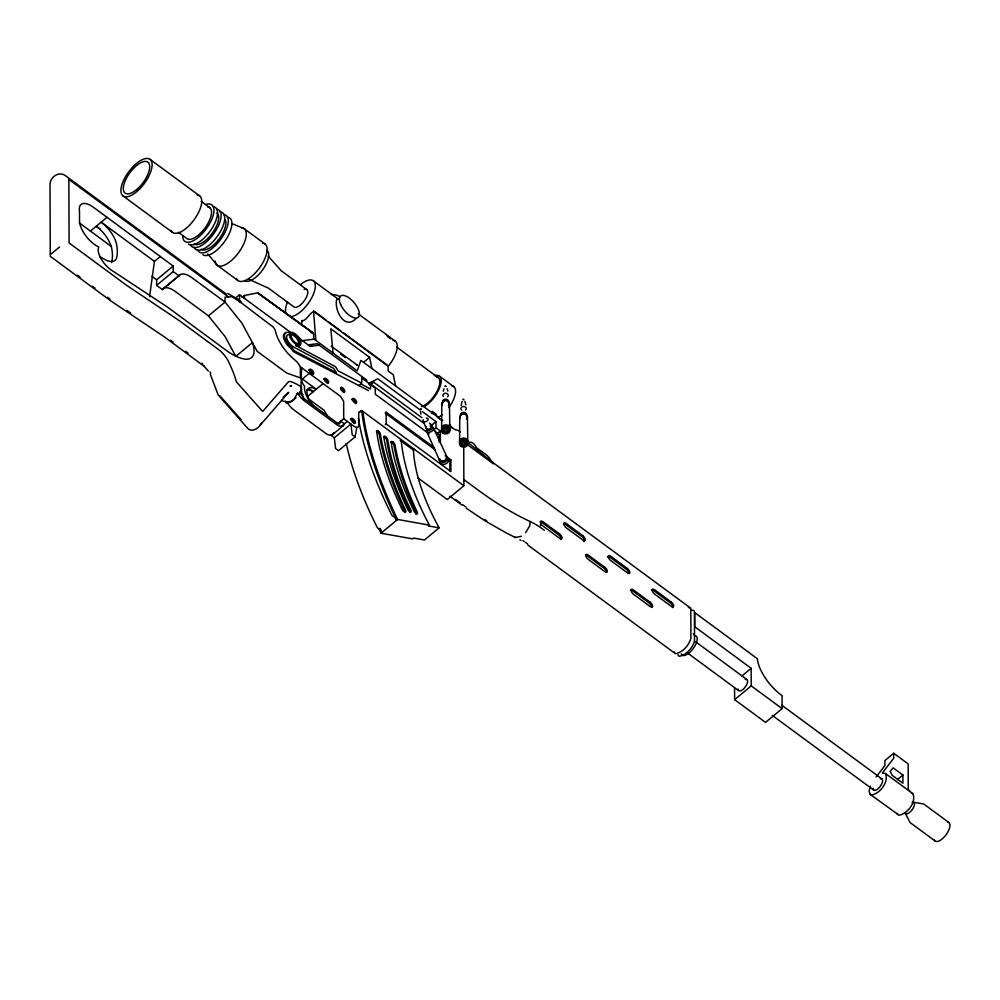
<?xml version="1.0" encoding="UTF-8"?>
<svg xmlns="http://www.w3.org/2000/svg" width="1000" height="1000" viewBox="0 0 1000 1000"><rect width="100%" height="100%" fill="white"/><g stroke="black" fill="none" stroke-linecap="round" stroke-linejoin="round"><path stroke-width="1.5" d="M441.613 428.15L441.812 403.675M459.588 441.375L459.775 416.912M289.438 402.65L293.8 399.875L297.562 393.062L299.062 394.05L300.912 390.838L301.562 367.725M369.438 383.938L369.712 383.375L423.688 423.113M301.575 325.4L301.988 320.35M160.3 256.525L154.438 261.388L149.9 294.113A13.5 6.112 50.3 0 0 150.037 296.788M461.138 405.375L462.163 401.35M463.575 481.163L463.862 479.575L478.237 490.163A237.325 107.4 50.3 0 0 530.075 521.5A59.988 27.15 50.3 0 1 544.3 530.262M330.7 435.163L334.288 437.812L335.613 448.55L338.488 450.675L355.087 436.9L356.812 427.413M443.312 391.275L443.925 388.85M870.25 786.125L869.087 791.275L870.275 794.45L899.137 815.238C907.675 813.562 916.425 802.212 912.938 793.713L885.475 773.5L882.25 773.125L893.737 758.213L893.725 753.275L908.162 763.913L908.263 789.712L909.7 790.763M210.25 374.162L218.2 395L247.025 427.537C251.2 433.462 259.225 428.263 261.4 423.1M283.35 397.238L288.7 392.325L259.65 425.788M876.112 776.975L884.95 765.5L884.925 760.575L893.725 753.275M525.638 532.7L529.85 525.575L530.075 521.5M356.05 318.625C344.675 330.175 334.275 310.75 336.587 299.85L337.038 298.962L338.537 299.363L313.3 280.788M50.975 254.088L59.562 246.962M296.012 397.825L291.275 401.337L286.825 401.975L287.238 402.587A12.675 5.737 50.3 0 0 293.925 409.963L327 434.3A13.1 5.925 50.3 0 0 333.625 432.725M90.412 231.075L107.025 217.3M156.6 279.812L173.212 266.038L93.425 207.3A19.488 8.812 50.3 0 0 79.488 211.075L79.525 220.938A20.1 9.087 50.3 0 0 98.812 247A16.938 7.662 50.3 0 0 112.062 270.562L167.162 306.863L226.1 350.25A45.775 20.712 50.3 0 0 244.65 359.062A29.45 13.325 50.3 0 0 252.425 342.587L235.825 356.362L225.15 336.662L208.45 315.863L175.387 291.525A19.225 8.7 50.3 0 0 162.375 289.587L156.625 285.363L156.6 279.812L151.912 276.35M156.625 285.363L173.225 271.588L173.212 266.038M162.938 288.913L179.55 275.138M162.375 289.587L178.975 275.825A19.225 8.7 50.3 0 1 192 277.75L225.062 302.087L241.75 322.887L257.15 351.287L286.613 372.987L300.413 377.938L300.375 366.85A10.5 4.75 50.3 0 0 294.775 359.938A29.812 13.487 50.3 0 1 275.413 330.95A4.812 2.175 50.3 0 0 271.163 325.5L239.55 301.525L238.588 299.55L227.562 293.412M208.45 315.863L225.062 302.087L225.037 297.162L231.85 296.712L240.975 302.413L240.575 301.012M235.375 298.175L239.525 294.738L292 333.375M242.2 297.35L244.462 295.475L257.725 292.875M312.838 405.387A20.425 9.237 50.3 0 1 304.562 386.3A6.8 3.075 50.3 0 1 302.375 379.025L309.212 373.35M287.238 402.587L287.913 402.025M297.325 394.225L297.562 393.062M335.175 373.3L336.15 372.488L333.688 368.425L293.837 347.113A7.912 3.575 50.3 0 1 287.362 340.05A7.912 3.575 50.3 0 1 288.25 334.775M307.613 396.388L323.088 383.562M363.837 362.113L369.6 357.337L330.788 328.762L333.075 353.075M358.837 385.55L360.788 383.938L370.538 388.975L370.525 385.9L367.9 382.525L361.962 378.15M371.925 383.638L373.663 382.2L421.975 417.762M337.2 424.137L343.713 418.738L343.65 401.35L340.625 396.475L300.375 366.85M341.987 425.8L347.3 421.388M332.425 434.675L343.175 425.763M358.75 412.625L361.812 410.6L463.875 485.737L447.275 499.513L417.575 477.65M358.462 418.363A281.25 127.275 50.3 0 0 392.038 515.588L395.637 518.237L396.625 520.262A317.45 143.663 50.3 0 1 361.85 412.15L362.825 411.337A317.45 143.663 50.3 0 0 397.6 519.45L429.325 525.112A198.825 89.975 50.3 0 1 401.163 439.562L400.175 440.375L413.413 450.112A164.625 74.5 50.3 0 0 439.113 527.85L424.462 540L413.688 538.088L412.713 538.888L380.988 533.225A317.45 143.663 50.3 0 1 379.025 529.1M334.288 437.812L350.9 424.038L352.212 434.787L355.087 436.9M434.663 447.95L386.15 412.225L385.163 413.038L434.925 449.675M385.213 424.75L386.188 423.938L386.15 412.225M431.9 428.137L431.887 425.062L436 421.65L422.375 411.613M433.963 429.525L436.025 427.812L436 421.65M413.413 450.112L414.387 449.3M437.25 433.55L440.337 430.988L436.025 427.812M449.9 470.913L449.862 460.662L450.838 459.85L447.1 457.113M380.988 533.225L397.6 519.45M492.938 462.638L467.463 442.163M429.325 525.112L428.35 525.925L439.113 527.85M741.675 676.162L751.162 668.3L694.788 626.788L694.737 612.612L757.262 658.65A33.5 15.163 50.3 0 0 782.087 695.675L782.125 708.625L765.525 722.4L734.613 699.65L734.575 687.925M734.613 699.65L751.225 685.875L751.162 668.3M897.425 779.587L902.913 775.037L893.162 767.85L890.2 771.275L892.163 775.3L902.938 783.238L902.913 775.037M283.238 397.262L287.8 393.537M361.812 410.6L358.688 412.425L358.738 425.363A7.138 3.225 50.3 0 1 353.775 426.15L343.713 418.738M369.95 384.075L373.663 382.2M369.062 383.587L369.75 383.413M521.337 536.263L515.462 537.513L506.925 533.325L485.025 520.812L466.337 508.263M301.95 320.863C307.5 320.812 310.775 309.637 315.125 312.45L388.15 366.213L389.85 364.175A21.75 9.338 -53.6 0 0 392.863 340.275M310.825 332.512L313.625 333.75L313.738 339.412M437.413 433.988L439.087 434.85L439.125 441.838M319.275 345.2L310.225 346.413L297.95 337.4M308.2 344.862L317.312 343.738L366.912 380.25M308.738 345.487L311.775 345.112M356.45 364.862L357.413 365.262M688.388 607.475L690.537 608.038L690.825 609.163L690.925 638.212C689.05 645.263 682.812 652.463 675.45 653.688L527.975 545.15M691.975 610.125L694.137 610.688L694.425 611.812L694.525 640.863C692.65 647.913 686.413 655.113 679.038 656.338L677.913 654.638M913.088 802.175L923.775 804.025L948.925 822.55M911.525 793.15L912.938 793.713M870.275 794.45L871.675 795.025C880.212 793.35 888.975 782 885.475 773.5M231.938 223.575L244.163 228.663L265.012 244M249.213 279.45L268.5 288.188L294 306.962A10.788 4.625 -53.6 0 0 305.65 298.7A10.788 4.625 -53.6 0 0 304.075 289.387M336.15 372.488L294.4 350.863L292.35 348.038A10.875 4.925 50.3 0 1 284.5 336.362A10.875 4.925 50.3 0 1 290.262 333.188M368.587 390.6L293.412 351.675L291.375 348.85A10.875 4.925 50.3 0 1 284.062 339.275A10.875 4.925 50.3 0 1 285.75 333.15M281.413 400.125L283.762 401.45M519.837 539.763L520.938 540.4M286.825 401.975L288.312 402.962L286.2 403.038L285.025 400.938M514.212 536.675L515.462 537.513M126.8 310.35L130.688 312.962M492.075 461.962L690.537 608.038M388.387 337.088L390.625 338.675M313.137 333.05L257.75 292.875L312.8 332.825M257.887 292.987L312.913 332.875M331.163 346.125L357.337 365.138M150.013 159.338A22.738 9.762 -53.6 0 1 136.575 191.812A22.738 9.762 -53.6 0 1 122.987 181.75A22.738 9.762 -53.6 0 1 150.013 159.338L199.6 195.85M358.125 313.788L395.238 341.112M387.113 336.037L390.562 338.575M439.35 376.037L453.725 386.625M201.188 201.375L209.737 207.675M396.675 347.075L438.175 377.638M306.8 289.613L281.288 270.825L268.238 256.137M314.762 311.7L325.962 319.938M328.45 321.775L340.887 330.925M343.375 332.762L386.9 364.812M460.438 432.075L458.1 430.35L455.05 429.725L450.087 426.075M442.663 420.6L360.887 360.4L357.212 370.838L314.088 339.087L302.05 340.775L298.288 338M441.938 420.538L437.337 417.15L435.775 413.925L432.188 411.287L432.188 413.75M467.212 440.8L469.725 442.65A4.812 2.175 50.3 0 1 472.95 443.188A4.812 2.175 50.3 0 1 476.188 447.413L485.538 454.3A6.975 3.162 50.3 0 1 491.087 461.475M419.9 409.787L377.788 378.787L368.812 383.312L375.288 388.075L375.312 394.237L429.113 433.85M467.413 444.675L493.2 463.663L493.188 462.425M178.375 232.312L186.925 238.612A19.225 8.25 -53.6 0 0 206.4 225.987A19.225 8.25 -53.6 0 0 207.638 206.925M340.538 354L345.55 357.688M123.038 195.925L172.625 232.438M238.038 280.6L217.188 265.25L207.775 253.962M429.412 423.237L431.887 425.062M434.988 431.425L438.75 434.2M226.238 294.075L64.737 175.175C58.275 171.287 50.338 177.175 50 184.163L50.275 256.337L111.075 301.1L164.1 336.688L204.25 366.362L203.738 365.875L208.425 371.112M228.45 296.938L68.875 179.45L69.1 242.963L126.6 285.3L179.625 320.887L218.438 349.462A16.5 7.462 50.3 0 1 228.55 361.625A94.2 42.625 50.3 0 1 236.462 381.95L262.65 411.45L288.163 382.137A8.625 3.9 50.3 0 1 291.188 381.737A38.625 17.475 50.3 0 1 301.637 387.163M446.125 457.912L449.862 460.662M695.688 641.825L747 679.6M781.663 705.125L881.988 778.975M751.225 685.875L782.125 708.625M386.188 423.938L450.875 471.575L450.838 459.85M173.225 271.588L178.975 275.825M360.838 411.4L361.85 412.15M687.475 652.962L738.787 690.738A6.913 2.975 -53.6 0 0 746.263 685.438A6.913 2.975 -53.6 0 0 745.25 679.463M772.2 715.337L873.775 790.125M154.438 261.388L101.163 222.162A21.575 9.762 50.3 0 1 116.638 244.613A58.463 26.45 50.3 0 1 116.688 257.55A21.5 9.738 50.3 0 1 104.812 259.488A71.388 32.312 50.3 0 1 99.913 256.625M935.25 841.1L910.1 822.575L905.163 812.938A6.913 2.975 -53.6 0 0 912.65 809.038A6.913 2.975 -53.6 0 0 912.113 802.3M99.987 228.95L96.275 226.213A21.575 9.762 50.3 0 1 111.762 248.663A58.463 26.45 50.3 0 1 111.8 261.613A21.5 9.738 50.3 0 1 111.463 262.625M302.375 379.025L316.25 389.237A16.15 7.312 50.3 0 0 307.013 391.138A16.15 7.312 50.3 0 0 313.775 406.388M309.85 389.113L313.312 391.662A16.15 7.312 50.3 0 0 306.613 390.238M455.637 499.525L460.425 503.05M79.287 222.887L111.475 246.588M449.938 496.238L461.925 505.062M299.538 392.238L303.012 394.787M308.988 399.188L324.025 410.25L327.038 415.112M170.525 340.188L173.038 342.038M185.55 351.25L188.062 353.088M77.513 275.163L80.013 277M92.513 286.2L95.013 288.05M107.5 297.238L109.987 299.075M219.85 395.725L241 419.55M896.85 813.388L897.738 814.675M433.55 428.113L446.925 456.863M313.812 311.425L313.525 310.788L315.825 340.375M426.6 431.287L439.462 460.262M423.2 421.112L426.375 428.787M300.287 393.013L303.8 398.413L337.575 423.275A3.113 1.412 50.3 0 0 339.8 423.35A27.375 12.387 50.3 0 1 340.775 421.175L344.375 423.812A13.1 5.925 50.3 0 1 337.738 425.387L304.675 401.05A12.675 5.737 50.3 0 1 297.987 393.675M464.875 401.287L465.863 404.862M447.175 388.775L447.8 391.175M674.325 651.988L674.613 653.112M492.912 462.537L493.2 463.663M395.562 385.925L393.325 374.8L388.162 371L388.15 365.725M369.6 357.337L371.85 368.462M420.938 414.15L420.475 411.163M467.413 416.725L467.775 441.188M449.45 403.5L449.812 427.95M463.738 446.475L463.875 485.737M440.337 430.988L440.375 442.137M361.75 376.463L361.763 383.125L338.1 370.863L335.637 366.812L295.788 345.487A7.912 3.575 50.3 0 0 299.837 345M244.462 295.475L244.475 298.55M239.525 294.738L239.55 301.525M426.3 418.188A2.688 1.587 -24.5 0 1 428.025 419.9A2.688 1.587 -24.5 0 1 424.588 421.812A2.688 1.587 -24.5 0 1 423.45 419.762M447.388 459A4.2 2.475 -24.5 0 1 446.112 463.638A4.2 2.475 -24.5 0 1 440.637 462.738M446.55 457.163A4.2 2.475 -24.5 0 1 446.788 460.625A4.2 2.475 -24.5 0 1 441.488 462.575A4.2 2.475 -24.5 0 1 440.325 459.438M446.538 457.775A3.362 1.975 -24.5 0 1 443.488 461.275A3.362 1.975 -24.5 0 1 440.412 459.487M445.125 455.812A4.1 2.413 -24.5 0 1 446.7 458.663A4.1 2.413 -24.5 0 1 441.887 461.337A4.1 2.413 -24.5 0 1 439.462 458.938M431.863 427.137A3.825 2.25 -24.5 0 1 433.025 430.25A3.825 2.25 -24.5 0 1 427.762 432.175A3.825 2.25 -24.5 0 1 427.512 428.725M431.488 426.6A2.975 1.75 -24.5 0 1 430.238 430.062A2.975 1.75 -24.5 0 1 426.8 428.75M430.225 426.475A2.975 1.75 -24.5 0 1 430.913 426.475M430.35 425.238A2.975 1.75 -24.5 0 1 431.388 427.5A2.975 1.75 -24.5 0 1 427.55 429.25A2.975 1.75 -24.5 0 1 426.512 426.987M443.3 396.463A2.688 2.1 -0.2 0 1 443.988 393.675A2.688 2.1 -0.2 0 1 447.6 393.963A2.688 2.1 -0.2 0 1 447.537 396.8M442.837 431.488A4.2 3.287 -0.2 0 1 442.425 427.062A4.2 3.287 -0.2 0 1 448.025 426.35A4.2 3.287 -0.2 0 1 449.412 430.65M442.5 429.325A3.362 2.625 -0.2 0 1 442.45 427.975M442.75 427.325A3.362 2.625 -0.2 0 1 443.275 426.775M443.95 426.337A3.362 2.625 -0.2 0 1 449.075 428.488M442.225 429.738A4.1 3.2 -0.2 0 1 445.6 424.85A4.1 3.2 -0.2 0 1 449.325 429.562M442.375 405.163A3.825 2.988 -0.2 0 1 443.35 401.188A3.825 2.988 -0.2 0 1 448.475 401.6A3.825 2.988 -0.2 0 1 448.4 405.625M442.65 402.612A2.975 2.325 -0.2 0 1 445.925 400.225A2.975 2.325 -0.2 0 1 448.525 403.075M443.088 402.725A2.975 2.325 -0.2 0 1 445.15 399.2A2.975 2.325 -0.2 0 1 448.525 402.038M461.712 410.112A2.688 2.1 -0.2 0 1 461.6 407.15A2.688 2.1 -0.2 0 1 465.4 407.062A2.688 2.1 -0.2 0 1 465.513 410.025M460.8 444.712A4.2 3.287 -0.2 0 1 460.387 440.288A4.2 3.287 -0.2 0 1 466 439.575A4.2 3.287 -0.2 0 1 467.388 443.875M460.462 442.562A3.362 2.625 -0.2 0 1 460.412 441.2M460.725 440.562A3.362 2.625 -0.2 0 1 464.462 439.25A3.362 2.625 -0.2 0 1 467.038 441.725M459.75 442.2A4.1 3.2 -0.2 0 1 463.562 438.075A4.1 3.2 -0.2 0 1 467.675 442.013M460.35 418.387A3.825 2.988 -0.2 0 1 461.312 414.425A3.825 2.988 -0.2 0 1 466.45 414.825A3.825 2.988 -0.2 0 1 466.375 418.862M460.688 415.238A2.975 2.325 -0.2 0 1 464.275 413.512A2.975 2.325 -0.2 0 1 466.488 416.312M460.737 415.4A2.975 2.325 -0.2 0 1 463.5 412.4A2.975 2.325 -0.2 0 1 466.488 415.262M304.325 399.675A20.425 9.237 50.3 0 1 301.637 388.738M351.5 399.625A2.963 1.338 50.3 0 1 354.137 400.262A2.963 1.338 50.3 0 1 355.675 403.65M560.737 539.575A3.462 1.562 50.3 0 0 558.55 534.738L542.013 522.562A3.462 1.562 50.3 0 0 540.237 521.888M694.825 635.55A11.863 5.088 -53.6 0 1 693.175 648.587A11.863 5.088 -53.6 0 1 681.225 653.988M225.438 220.05A19.225 8.25 -53.6 0 1 217.8 240.613A19.225 8.25 -53.6 0 1 201.3 249.2M607.438 556.95A3.462 1.562 50.3 0 1 609.862 557.137L626.388 569.312A3.462 1.562 50.3 0 1 628.913 573.325M212.925 206.612A22.738 9.762 -53.6 0 1 211.462 229.163A22.738 9.762 -53.6 0 1 188.438 244.088M206.088 204.387A22.738 9.762 -53.6 0 1 206.175 228.95A22.738 9.762 -53.6 0 1 182.738 236.088M290.538 335.025A5.925 2.688 50.3 0 1 297.325 339.263A5.925 2.688 50.3 0 1 296.45 344.425M197.113 194.963A22.738 9.762 -53.6 0 1 193.962 219.963A22.738 9.762 -53.6 0 1 171.062 230.312M563.525 523.65A3.462 1.562 50.3 0 1 565.3 524.325L581.825 536.5A3.462 1.562 50.3 0 1 584.163 539.55A3.462 1.562 50.3 0 1 583.625 541.5M308.5 370.375A2.963 1.338 50.3 0 1 311.137 371.012A2.963 1.338 50.3 0 1 312.675 374.4M350.438 419.263A2.963 1.338 50.3 0 1 353.125 420.462A2.963 1.338 50.3 0 1 354.387 423.575M300.35 284.725A21.75 9.338 -53.6 0 1 314.212 292.038A21.75 9.338 -53.6 0 1 289.875 316.637M286 313.75A21.75 9.338 -53.6 0 1 287.45 302.225M227.3 217.188A22.738 9.762 -53.6 0 1 225.837 239.75A22.738 9.762 -53.6 0 1 202.812 254.675M223.713 214.55A22.738 9.762 -53.6 0 1 220.55 239.537A22.738 9.762 -53.6 0 1 197.65 249.9M738.312 690.088A6.913 2.975 -53.6 0 1 738.138 689.1M436.225 376.938A17.788 7.638 -53.6 0 1 437.337 390.675A17.788 7.638 -53.6 0 1 421.55 406.625M434.375 375.65A19.762 8.488 -53.6 0 1 440.175 386.275A19.762 8.488 -53.6 0 1 424.15 406.775M346.312 443.713A281.25 127.275 50.3 0 0 377.388 527.75L380.975 530.388L381.975 532.413A317.45 143.663 50.3 0 1 380 528.288M451.562 385.863A19.762 8.488 -53.6 0 1 448.825 407.587M442.038 414.875A19.762 8.488 -53.6 0 1 438.525 417.362M540.775 525.662A3.462 1.562 50.3 0 1 540.25 524.938M331.262 294.5A13.838 10.812 -0.2 0 1 340.25 296.825M323.413 379.438A2.963 1.338 50.3 0 1 326.05 380.062A2.963 1.338 50.3 0 1 327.587 383.462M216.525 209.25A22.738 9.762 -53.6 0 1 213.363 234.25A22.738 9.762 -53.6 0 1 190.463 244.6M266.975 250.362A18.775 8.062 -53.6 0 1 262.312 270.275A18.775 8.062 -53.6 0 1 244.7 280.587M880.238 778.838A6.913 2.975 -53.6 0 1 880.263 786.325A6.913 2.975 -53.6 0 1 873.125 788.487M262.525 243.125A22.738 9.762 -53.6 0 1 259.363 268.113A22.738 9.762 -53.6 0 1 236.462 278.475M241.675 227.775A22.738 9.762 -53.6 0 1 237.312 254.338A22.738 9.762 -53.6 0 1 215.138 261.075M216.925 212.963A19.225 8.25 -53.6 0 1 212.15 233.35A19.225 8.25 -53.6 0 1 194.112 243.9M340.6 388.088A2.963 1.338 50.3 0 1 342.987 389.988A2.963 1.338 50.3 0 1 343.762 392.5M693.238 633.888A11.863 5.088 -53.6 0 1 694.062 635M449.263 424.3A5.925 2.688 50.3 0 1 451.887 427.95M651.525 607.463A3.462 1.562 50.3 0 0 649.087 602.95L632.55 590.788A3.462 1.562 50.3 0 0 630.375 590.262M947.663 822.1A11.525 4.95 -53.6 0 1 946.062 834.775A11.525 4.95 -53.6 0 1 934.463 840.025M376.45 431.463A2.662 1.2 50.3 0 1 379.325 434.75A249.562 112.938 50.3 0 0 404.575 510.988A2.775 1.25 50.3 0 1 404.85 512.413M220.113 211.9A22.738 9.762 -53.6 0 1 216.962 236.887A22.738 9.762 -53.6 0 1 194.062 247.25M606.275 572.587A3.462 1.562 50.3 0 0 603.837 568.075L587.3 555.9A3.462 1.562 50.3 0 0 585.525 555.225M416.037 514.538A2.475 1.113 50.3 0 0 416.25 512.837A225.637 102.112 50.3 0 1 394.062 445.725A2.75 1.238 50.3 0 0 392.55 443.225A2.75 1.238 50.3 0 0 390.475 442.35M486.775 520.862A237.325 107.4 50.3 0 1 484.6 519.525M466.012 507.113A237.325 107.4 50.3 0 1 462.725 504.738M522.888 540.612A59.988 27.15 50.3 0 1 524.087 541.425M525.288 542.263A59.988 27.15 50.3 0 1 527.688 544.038M201.838 363.237A16.5 7.462 50.3 0 1 202.825 364M210.012 372.013A16.5 7.462 50.3 0 1 210.725 373.137M651.513 590.112A3.462 1.562 50.3 0 1 653.688 590.638L670.212 602.812A3.462 1.562 50.3 0 1 672.412 607.65M383.525 436.987A2.812 1.275 50.3 0 1 386.775 440.538A216.175 97.825 50.3 0 0 410.037 511.35A2.475 1.125 50.3 0 1 410.163 512.575M445.175 386.2L445.938 386.337L445.175 386.2M463.15 399.438L463.9 399.575L463.188 399.363M420.412 409.312L421.125 409.113L420.412 409.312M290.188 386.1L291.625 385.988A4.275 1.938 50.3 0 0 290.188 386.1M582.8 535.688L566.275 523.525A3.462 1.562 50.3 0 0 563.763 523.825A3.462 1.562 50.3 0 0 566.287 527.837L582.825 540.013A3.462 1.562 50.3 0 0 585.325 539.7A3.462 1.562 50.3 0 0 582.8 535.688M627.375 568.5L610.837 556.325A3.462 1.562 50.3 0 0 608.325 556.638A3.462 1.562 50.3 0 0 610.85 560.65L627.388 572.812A3.462 1.562 50.3 0 0 629.888 572.513A3.462 1.562 50.3 0 0 627.375 568.5M671.2 602L654.663 589.825A3.462 1.562 50.3 0 0 652.15 590.138A3.462 1.562 50.3 0 0 654.675 594.15L671.213 606.312A3.462 1.562 50.3 0 0 673.713 606.013A3.462 1.562 50.3 0 0 671.2 602M559.525 533.925L543 521.75A3.462 1.562 50.3 0 0 540.487 522.062A3.462 1.562 50.3 0 0 543.013 526.075L559.538 538.25A3.462 1.562 50.3 0 0 562.05 537.938A3.462 1.562 50.3 0 0 559.525 533.925M604.812 567.263L588.275 555.1A3.462 1.562 50.3 0 0 585.763 555.4A3.462 1.562 50.3 0 0 588.288 559.412L604.825 571.587A3.462 1.562 50.3 0 0 607.337 571.275A3.462 1.562 50.3 0 0 604.812 567.263M650.062 602.137L633.525 589.975A3.462 1.562 50.3 0 0 631.025 590.275A3.462 1.562 50.3 0 0 633.538 594.288L650.075 606.462A3.462 1.562 50.3 0 0 652.588 606.15A3.462 1.562 50.3 0 0 650.062 602.137M442.837 433.05A4.2 3.287 -0.2 0 0 449.812 431.4A4.2 3.287 -0.2 0 0 444.513 427.512A4.2 3.287 -0.2 0 0 442.837 433.05M443.988 432.088A2.525 1.975 -0.2 0 0 448.175 431.1A2.525 1.975 -0.2 0 0 445 428.762A2.525 1.975 -0.2 0 0 443.988 432.088M444.762 431.45A1.4 1.1 -0.2 0 0 447.088 430.9A1.4 1.1 -0.2 0 0 445.325 429.6A1.4 1.1 -0.2 0 0 444.762 431.45M444.35 431.538A2 1.562 -0.2 0 0 447.663 430.75A2 1.562 -0.2 0 0 445.15 428.9A2 1.562 -0.2 0 0 444.35 431.538M460.812 446.275A4.2 3.287 -0.2 0 0 467.775 444.637A4.2 3.287 -0.2 0 0 462.488 440.737A4.2 3.287 -0.2 0 0 460.812 446.275M461.962 445.312A2.525 1.975 -0.2 0 0 466.138 444.338A2.525 1.975 -0.2 0 0 462.962 442A2.525 1.975 -0.2 0 0 461.962 445.312M462.725 444.675A1.4 1.1 -0.2 0 0 465.05 444.137A1.4 1.1 -0.2 0 0 463.288 442.837A1.4 1.1 -0.2 0 0 462.725 444.675M462.312 444.762A2 1.562 -0.2 0 0 465.637 443.975A2 1.562 -0.2 0 0 463.113 442.125A2 1.562 -0.2 0 0 462.312 444.762M340.662 304.613A13.838 6.262 50.3 0 0 358.088 317.45A13.838 6.262 50.3 0 0 349.325 298.087A13.838 6.262 50.3 0 0 340.662 304.613M340.8 389.225A2.963 1.338 50.3 0 0 344.525 391.975A2.963 1.338 50.3 0 0 342.65 387.825A2.963 1.338 50.3 0 0 340.8 389.225M291.537 337.925A5.925 2.688 50.3 0 0 299 343.425A5.925 2.688 50.3 0 0 295.25 335.125A5.925 2.688 50.3 0 0 291.537 337.925M309.7 371.138A2.963 1.338 50.3 0 0 313.438 373.888A2.963 1.338 50.3 0 0 311.55 369.738A2.963 1.338 50.3 0 0 309.7 371.138M410.3 512.038A2.475 1.125 50.3 0 0 411.025 510.538A216.175 97.825 50.3 0 1 387.75 439.725A2.812 1.275 50.3 0 0 385.825 436.8A2.812 1.275 50.3 0 0 383.738 436.6A230.188 104.175 50.3 0 0 407.9 509.75A2.475 1.125 50.3 0 0 410.3 512.038M136.562 189.625A19.225 8.25 -53.6 0 0 147.925 162.162A19.225 8.25 -53.6 0 0 125.075 181.112A19.225 8.25 -53.6 0 0 136.562 189.625M378.625 431.325A2.662 1.2 50.3 0 0 376.613 430.838A225.675 102.125 50.3 0 0 402.362 509.913A2.775 1.25 50.3 0 0 405.062 512.1A2.775 1.25 50.3 0 0 405.55 510.175A249.562 112.938 50.3 0 1 380.312 433.938A2.662 1.2 50.3 0 0 378.625 431.325M324.613 380.188A2.963 1.338 50.3 0 0 328.35 382.938A2.963 1.338 50.3 0 0 326.475 378.787A2.963 1.338 50.3 0 0 324.613 380.188M352.7 400.375A2.963 1.338 50.3 0 0 356.438 403.125A2.963 1.338 50.3 0 0 354.562 398.975A2.963 1.338 50.3 0 0 352.7 400.375M351.425 420.312A2.963 1.338 50.3 0 0 355.15 423.062A2.963 1.338 50.3 0 0 353.275 418.913A2.963 1.338 50.3 0 0 351.425 420.312M290.287 337.625A7.912 3.575 50.3 0 0 300.25 344.95A7.912 3.575 50.3 0 0 295.238 333.888A7.912 3.575 50.3 0 0 290.287 337.625M393.062 442.025A2.75 1.238 50.3 0 0 391.1 442.013A207.087 93.713 50.3 0 0 414.2 511.438A2.475 1.113 50.3 0 0 416.662 513.713A2.475 1.113 50.3 0 0 417.225 512.025A225.637 102.112 50.3 0 1 395.037 444.913A2.75 1.238 50.3 0 0 393.062 442.025"/></g></svg>
